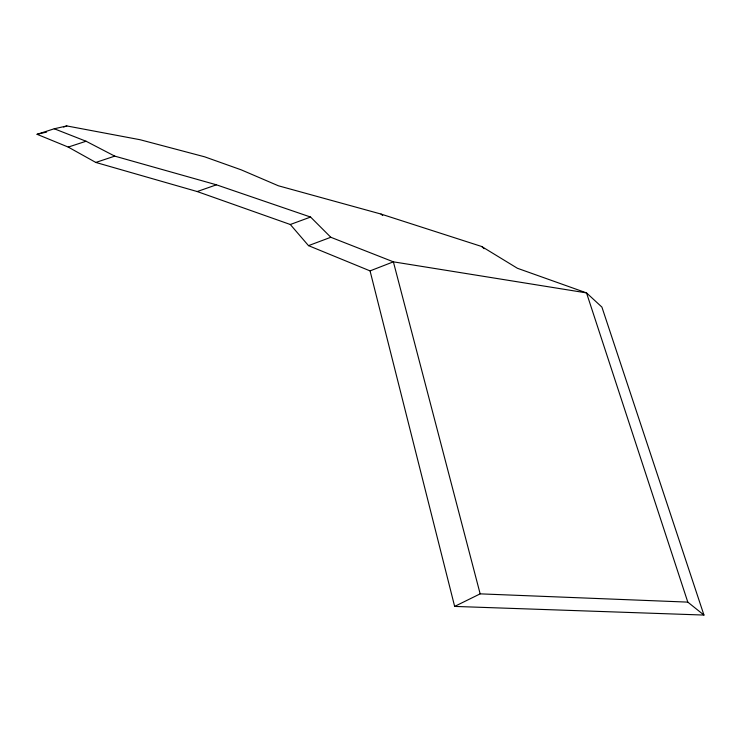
<?xml version="1.0" encoding="UTF-8"?>
<svg xmlns="http://www.w3.org/2000/svg" width="741" height="741" viewBox="0 0 741 741"><rect width="100%" height="100%" fill="white"/><g stroke="black" fill="none" stroke-linecap="round" stroke-linejoin="round"><path stroke-width="1.11" d="M454.65 606.416L480.159 593.856L687.796 602.118L703.95 615.058L454.65 606.416L370.055 270.891L308.506 245.642L290.305 224.504L197.199 191.549L95.811 162.446L68.228 147.079L37.05 134.297L54.269 128.767L66.838 125.942L140.049 139.725L204.692 156.833L241.27 169.865L278.366 185.778L381.013 214.056L481.733 246.512L517.403 268.27L586.529 292.899L601.914 307.098L703.95 615.058M370.055 270.891L393.378 261.832L586.529 292.899L687.796 602.118M308.506 245.642L330.81 237.277L393.378 261.832L480.159 593.856M290.305 224.504L310.581 217.048L330.81 237.277M197.199 191.549L216.446 184.815L310.581 217.048M63.652 127.017L66.838 125.942M95.811 162.446L114.753 156.129L216.446 184.815M68.228 147.079L86.076 141.244L114.753 156.129M37.05 134.297L46.637 132.083M54.269 128.767L86.076 141.244M381.013 214.056L382.717 215.538M481.733 246.512L484.197 248.726"/></g></svg>
